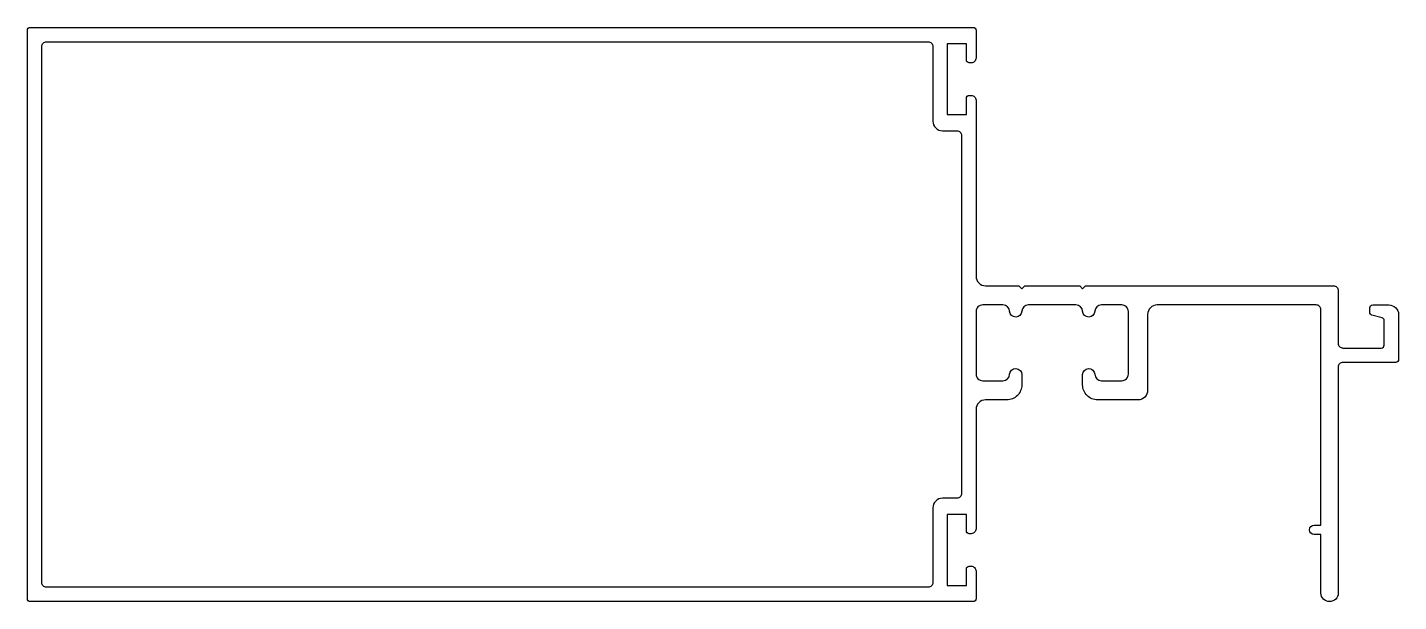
# Model space of a CAD drawing. Header units: millimetres. Extents: x -291 to -148, y 268 to 328.
import ezdxf

# ---------------------------------------------------------------- set-up
doc = ezdxf.new("R2010")
doc.units = ezdxf.units.MM
doc.header["$LTSCALE"] = 25
doc.header["$MEASUREMENT"] = 0
doc.layers.get('0').update_dxf_attribs({"linetype": 'CONTINUOUS'})

msp = doc.modelspace()

# ---------------------------------------------------------------- linework, layer by layer
for points in [[(-180.67, 300.32), (-180.37, 300.62), (-154.5, 300.62, -0.414214), (-154, 300.12), (-154, 294.62, 0.414214), (-153.5, 294.12), (-149.5, 294.12, 0.414214), (-149.2, 294.42), (-149.2, 296.99, 0.339454), (-149.42, 297.28), (-150.48, 297.56, -0.339454), (-150.7, 297.85), (-150.7, 298.32, -0.414214), (-150.4, 298.62), (-148.7, 298.62, -0.414214), (-147.7, 297.62), (-147.7, 292.92, -0.414214), (-148, 292.62), (-153.5, 292.62, 0.414214), (-154, 292.12), (-154, 268.52, -1), (-155.8, 268.52), (-155.8, 274.62), (-156.5, 274.62, -1), (-156.5, 275.62), (-155.8, 275.62), (-155.8, 298.12, 0.414214), (-156.3, 298.62), (-172.89, 298.62, 0.414214), (-173.89, 297.62), (-173.89, 289.7, -0.414214), (-174.89, 288.7), (-179.1, 288.7, -0.414214), (-180.67, 290.27), (-180.67, 291.34, -0.975938), (-179.4, 291.37, 0.400018), (-178.7, 290.7), (-176.59, 290.7, 0.414214), (-175.89, 291.4), (-175.89, 297.92, 0.414214), (-176.59, 298.62), (-178.7, 298.62, 0.400018), (-179.4, 297.96, -0.95244), (-180.67, 297.96, 0.400018), (-181.37, 298.62), (-186.32, 298.62, 0.400018), (-187.02, 297.96, -0.95244), (-188.29, 297.96, 0.400018), (-188.99, 298.62), (-191.1, 298.62, 0.414214), (-191.8, 297.92), (-191.8, 291.4, 0.414214), (-191.1, 290.7), (-188.99, 290.7, 0.400018), (-188.29, 291.37, -0.975938), (-187.02, 291.34), (-187.02, 290.27, -0.414214), (-188.59, 288.7), (-190.8, 288.7, 0.414214), (-191.8, 287.7), (-191.8, 275.22, -0.414214), (-192.3, 274.72), (-192.5, 274.72, -0.414214), (-192.8, 275.02), (-192.8, 276.72), (-194.8, 276.72), (-194.8, 269.32), (-192.8, 269.32), (-192.8, 271.02, -0.414214), (-192.5, 271.32), (-192.3, 271.32, -0.414214), (-191.8, 270.82), (-191.8, 267.92, -0.414214), (-192.1, 267.62), (-290.5, 267.62, -0.414214), (-290.8, 267.92), (-290.8, 327.32, -0.414214), (-290.5, 327.62), (-192.1, 327.62, -0.414214), (-191.8, 327.32), (-191.8, 324.42, -0.414214), (-192.3, 323.92), (-192.5, 323.92, -0.414214), (-192.8, 324.22), (-192.8, 325.92), (-194.8, 325.92), (-194.8, 318.52), (-192.8, 318.52), (-192.8, 320.22, -0.414214), (-192.5, 320.52), (-192.3, 320.52, -0.414214), (-191.8, 320.02), (-191.8, 301.62, 0.414214), (-190.8, 300.62), (-187.32, 300.62), (-187.02, 300.32), (-186.72, 300.62), (-180.97, 300.62)], [(-193.8, 278.42), (-195.3, 278.42, 0.414214), (-196.3, 277.42), (-196.3, 269.62, -0.414214), (-196.8, 269.12), (-288.8, 269.12, -0.414214), (-289.3, 269.62), (-289.3, 325.62, -0.414214), (-288.8, 326.12), (-196.8, 326.12, -0.414214), (-196.3, 325.62), (-196.3, 317.82, 0.414214), (-195.3, 316.82), (-193.8, 316.82, -0.414214), (-193.3, 316.32), (-193.3, 278.92, -0.414214)]]:
    msp.add_lwpolyline(points, format="xyb", close=True)

doc.saveas('drawing.dxf')
